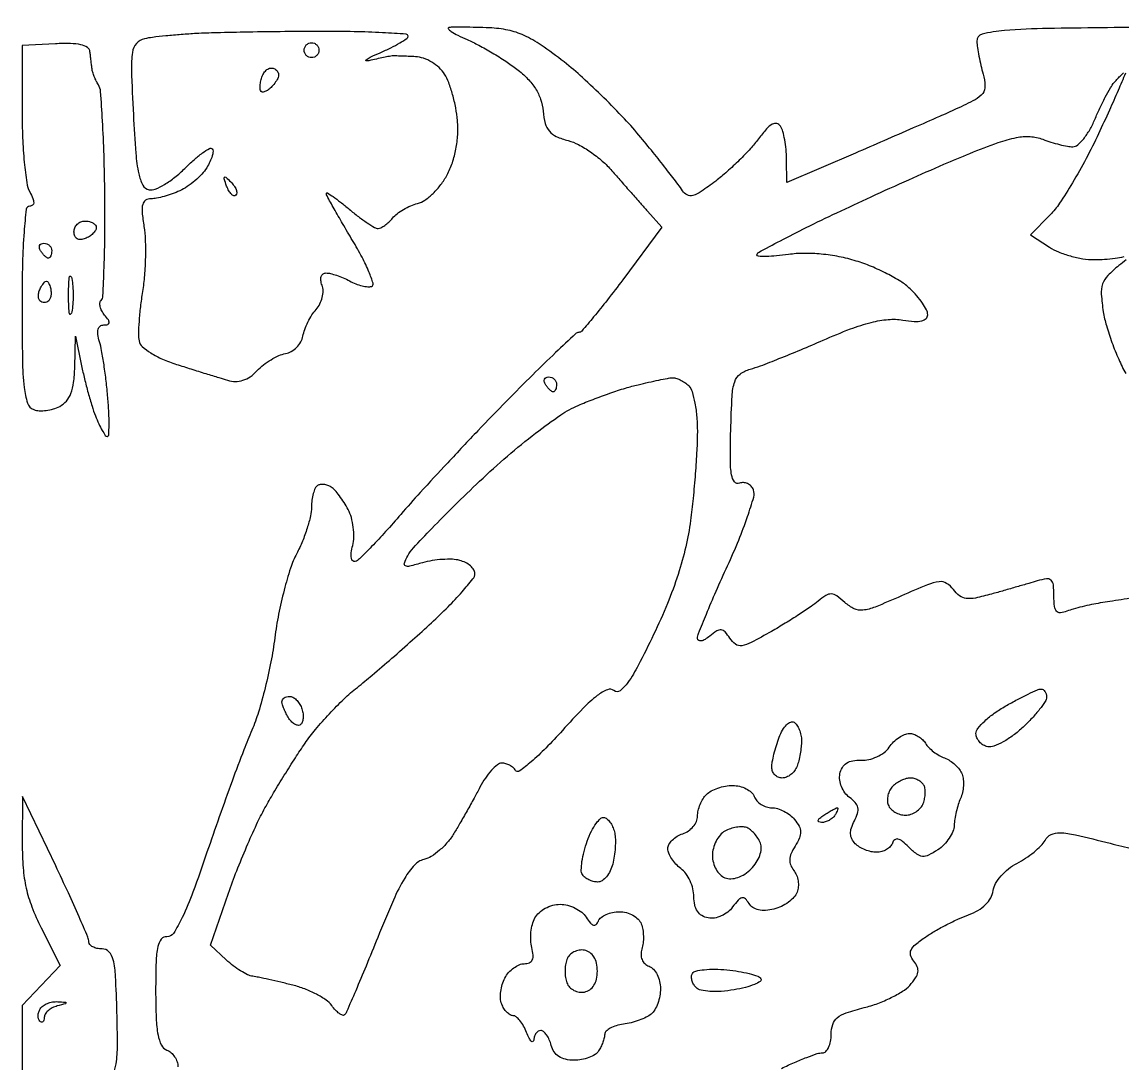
# Model space of a CAD drawing. Extents: x 0 to 102, y 0 to 135.
# Drawn here: x 0 to 12.55, y 74.41 to 86.27 of the extents above; entities that cross this region are included whole.
import ezdxf

# ---------------------------------------------------------------- set-up
doc = ezdxf.new("R2010")
doc.units = 0
doc.header["$MEASUREMENT"] = 0

msp = doc.modelspace()

# ---------------------------------------------------------------- linework, layer by layer
for points in [[(12.9015, 86.215208, 0.001536), (11.6908, 86.200644, 0.016104), (11.195453, 86.177193, 0.03899), (10.941299, 86.136841, 0.364979), (10.880316, 86.054159, 0.022871), (10.888128, 85.983532, 0.008676), (10.90523, 85.885803, 0.008571), (10.927522, 85.780039, 0.010365), (10.952187, 85.681641, -0.053821), (10.973852, 85.546354, -0.178414), (10.947478, 85.461652, -0.108317), (10.862076, 85.389714, -0.014073), (10.646871, 85.284135, -0.003104), (10.453858, 85.197536, -0.000917), (10.157117, 85.067255, -0.00092), (9.822941, 84.921999, -0.00099), (9.49635, 84.781521), (8.7138, 84.446755), (8.712505, 84.713727, 0.022311), (8.70706, 84.823707, 0.021936), (8.691832, 84.933394, 0.022443), (8.669983, 85.028122, 0.073669), (8.643949, 85.086632, 0.189117), (8.601422, 85.117722, 0.195978), (8.549885, 85.111005, 0.084623), (8.483274, 85.05653, 0.019957), (8.392936, 84.944025, -0.026062), (8.300872, 84.832194, -0.013051), (8.173756, 84.700303, -0.012921), (8.034789, 84.570349, -0.018615), (7.904828, 84.463343, -0.012925), (7.739687, 84.344007, -0.078625), (7.644736, 84.29896, -0.185534), (7.579716, 84.304228, -0.144945), (7.52677, 84.35215, 0.02598), (7.477454, 84.424354, 0.002972), (7.357025, 84.580451, 0.003582), (7.211223, 84.764398, 0.00291), (7.052413, 84.959499, 0.0164), (6.864584, 85.172866, 0.010015), (6.62986, 85.412688, 0.010034), (6.387514, 85.641208, 0.017515), (6.176555, 85.81924, 0.015363), (5.916085, 86.011236, 0.044095), (5.720861, 86.122068, 0.056305), (5.538121, 86.181759, 0.040695), (5.325225, 86.207837, 0.003549), (5.17501, 86.212861, 0.004362), (5.034736, 86.215333, 0.003635), (4.916912, 86.215524, 0.031379), (4.8645, 86.211934, 0.582022), (4.858275, 86.196593, 0.079123), (4.89063, 86.1668, 0.031379), (4.965636, 86.123504, 0.012871), (5.072255, 86.073954, -0.02017), (5.203942, 86.010402, -0.011275), (5.359028, 85.92314, -0.011235), (5.512077, 85.827711, -0.017902), (5.637962, 85.738636, -0.035932), (5.762257, 85.628862, -0.053953), (5.851774, 85.515343, -0.059155), (5.909247, 85.393814, -0.056488), (5.937807, 85.260294, 0.039413), (5.963183, 85.118138, 0.112717), (6.009257, 85.029621, 0.113696), (6.08892, 84.970313, 0.040477), (6.22387, 84.92369, -0.059185), (6.340468, 84.878472, -0.028619), (6.477504, 84.795316, -0.027903), (6.612123, 84.691176, -0.035783), (6.722803, 84.580416, 0.001082), (6.826535, 84.461106, 0.00083), (6.940374, 84.331178, 0.000839), (7.04729, 84.209968, 0.001991), (7.127342, 84.120243), (7.292518, 83.936587), (6.845776, 83.337693, -0.005484), (6.670594, 83.108144, -0.008552), (6.514203, 82.914725, -0.003571), (6.377768, 82.754113, -0.218236), (6.344356, 82.7388, 0.190874), (6.308126, 82.724446, 0.001548), (6.080239, 82.508926, 0.005268), (5.820227, 82.256221, 0.00333), (5.522018, 81.95625, 0.003379), (5.196065, 81.619452, 0.002751), (4.851396, 81.254467, 0.002779), (4.537666, 80.914798, 0.007251), (4.317039, 80.6661, -0.005988), (4.143512, 80.469498, -0.008466), (3.983992, 80.298962, -0.005336), (3.846815, 80.160198, -0.109749), (3.79737, 80.12907, -0.290418), (3.769669, 80.135324, -0.157523), (3.753212, 80.167644, -0.072628), (3.752387, 80.228722, -0.028608), (3.768204, 80.31154, 0.056645), (3.780969, 80.407147, 0.036001), (3.77508, 80.519425, 0.035896), (3.753053, 80.630282, 0.054324), (3.716929, 80.72167, 0.020567), (3.670396, 80.801802, 0.01996), (3.616998, 80.878669, 0.020334), (3.564673, 80.94236, 0.066629), (3.523424, 80.977768, 0.061676), (3.484349, 80.996792, 0.05682), (3.440711, 81.006384, 0.060685), (3.39928, 81.005623, 0.103867), (3.366889, 80.993925, 0.14883), (3.340855, 80.964345, 0.039541), (3.319225, 80.904571, 0.036485), (3.304366, 80.829426, 0.030581), (3.2994, 80.748312, -0.056931), (3.287914, 80.647762, -0.02059), (3.249698, 80.508951, -0.020109), (3.194969, 80.35904, -0.022562), (3.130202, 80.219796, 0.041338), (3.059594, 80.051791, 0.015135), (2.987091, 79.804284, 0.014884), (2.923805, 79.527688, 0.017264), (2.880613, 79.26113, -0.016781), (2.836584, 78.98773, -0.012619), (2.77056, 78.690341, -0.012795), (2.69416, 78.41353, -0.028484), (2.618851, 78.208389, 0.011169), (2.527611, 77.984163, 0.003063), (2.393957, 77.626901, 0.003095), (2.247416, 77.219986, 0.003224), (2.107948, 76.8168, -0.006756), (1.9478, 76.364201, -0.022633), (1.825618, 76.074295, -0.029163), (1.725949, 75.892901, -0.282617), (1.650609, 75.85565, 0.257349), (1.587252, 75.827956, 0.113068), (1.54786, 75.742009, 0.043792), (1.527683, 75.570412, 0.00738), (1.5228, 75.239645, 0.009238), (1.528598, 74.925876, 0.03714), (1.549866, 74.735395, 0.067022), (1.588135, 74.619639, 0.190055), (1.6497, 74.563194, -0.08706), (1.698212, 74.534108, -0.066398), (1.739323, 74.487651, -0.065859), (1.767113, 74.431603, -0.082377), (1.7766, 74.37441, 0.115324)], [(12.660529, 79.715357, -0.000089), (12.527013, 79.694319, -0.000089), (12.395503, 79.673645, -0.000163), (12.28815, 79.656825, 0.012134), (12.188236, 79.638709, 0.009395), (12.080351, 79.61431, 0.009518), (11.980474, 79.587714, 0.022468), (11.90745, 79.563173, -0.068137), (11.83285, 79.545464, -0.244815), (11.788882, 79.563188, -0.153103), (11.765283, 79.618452, -0.02494), (11.7594, 79.736316, 0.025243), (11.752994, 79.863115, 0.185673), (11.726117, 79.916274, 0.224016), (11.673854, 79.932142, 0.037665), (11.56905, 79.908564, -0.002818), (11.473458, 79.87994, -0.001027), (11.337766, 79.840443, -0.001019), (11.189181, 79.797851, -0.001217), (11.049, 79.758347, -0.016333), (10.865468, 79.713513, -0.081367), (10.759863, 79.708804, -0.132092), (10.68432, 79.73902, -0.074204), (10.614374, 79.809794, 0.100147), (10.536849, 79.880552, 0.166911), (10.451285, 79.898736, 0.066983), (10.319149, 79.864271, 0.006869), (10.021436, 79.737468, -0.007559), (9.721, 79.609996, -0.067799), (9.582621, 79.574549, -0.142385), (9.483575, 79.591296, -0.071421), (9.377412, 79.662835, 0.028085), (9.284556, 79.737834, 0.144072), (9.222728, 79.759501, 0.15557), (9.161628, 79.743393, 0.034388), (9.07335, 79.678326, -0.025426), (8.991463, 79.615676, -0.006891), (8.855672, 79.525058, -0.006956), (8.698505, 79.426354, -0.00717), (8.540218, 79.333075, -0.008573), (8.30915, 79.206531, -0.080203), (8.201923, 79.170542, -0.196596), (8.13067, 79.186811, -0.099155), (8.066067, 79.254726, 0.038992), (8.012459, 79.326622, 0.187173), (7.968006, 79.349884, 0.171238), (7.916994, 79.338093, 0.031606), (7.837798, 79.280407, -0.03535), (7.784307, 79.242052, -0.086732), (7.73949, 79.224237, -0.191053), (7.711051, 79.229184, -0.260944), (7.6986, 79.251418, -0.094727), (7.709901, 79.310534, -0.003223), (7.798937, 79.530744, -0.005964), (7.909299, 79.789895, -0.004114), (8.040172, 80.080798, 0.010493), (8.167663, 80.374129, 0.014828), (8.26784, 80.640787, 0.010899), (8.338778, 80.863844, 0.164593), (8.335559, 80.943999, 0.094454), (8.309173, 80.98658, 0.096749), (8.269169, 81.016041, 0.098947), (8.221809, 81.027864, 0.103819), (8.174408, 81.020239, -0.334576), (8.11972, 81.035925, -0.121651), (8.086043, 81.114783, -0.040417), (8.072133, 81.286731, -0.00663), (8.076586, 81.620654, -0.006414), (8.092131, 82.014796, -0.063671), (8.121611, 82.177342, -0.156708), (8.183439, 82.26441, -0.095222), (8.298015, 82.320119, 0.024571), (8.413774, 82.357432, 0.004352), (8.626377, 82.439808, 0.004701), (8.87407, 82.540976, 0.004218), (9.128974, 82.650433, -0.012316), (9.440014, 82.77807, -0.029406), (9.677957, 82.853235, -0.0396), (9.870887, 82.885961, -0.062516), (10.038424, 82.879926, 0.022039), (10.167381, 82.864794, 0.071375), (10.253153, 82.870789, 0.137963), (10.302293, 82.896777, 0.205347), (10.3212, 82.940872, 0.11972), (10.308206, 82.994361, 0.030199), (10.262047, 83.071895, 0.029069), (10.196906, 83.156615, 0.025755), (10.119829, 83.236884, 0.049386), (10.01387, 83.318358, 0.020499), (9.856592, 83.407537, 0.020043), (9.678975, 83.490017, 0.024406), (9.506479, 83.552174, 0.025883), (9.311419, 83.601005, 0.024426), (9.108552, 83.630567, 0.025239), (8.911711, 83.639508, 0.034602), (8.73495, 83.626359, -0.012311), (8.597077, 83.609901, -0.020874), (8.481018, 83.603809, -0.016512), (8.391197, 83.605814, -0.398097), (8.3754, 83.62251, -0.276399), (8.391675, 83.649703, -0.001882), (8.642551, 83.782991, -0.00653), (8.936193, 83.932722, -0.004042), (9.28485, 84.101314, -0.003181), (9.677494, 84.284225, -0.002496), (10.105469, 84.477713, -0.002524), (10.505312, 84.653668, -0.006201), (10.801348, 84.777822, -0.01), (11.125011, 84.901392, -0.038352), (11.332803, 84.958463, -0.061991), (11.489205, 84.969045, -0.076914), (11.631705, 84.938702, 0.01574), (11.726023, 84.906202, 0.014526), (11.824743, 84.87874, 0.014697), (11.914083, 84.859429, 0.045903), (11.975272, 84.8538, 0.180839), (12.030252, 84.874357, 0.044407), (12.098346, 84.945086, 0.039759), (12.166839, 85.045593, 0.030742), (12.225374, 85.164561, -0.011264), (12.281922, 85.291767, -0.011079), (12.344439, 85.417007, -0.011015), (12.40404, 85.524269, -0.040902), (12.448368, 85.587561, -0.013137), (12.486, 85.630555, -0.018312), (12.522021, 85.66683, -0.0149), (12.553273, 85.694378, -0.174926)], [(12.574672, 85.69016, -0.001122), (12.491048, 85.494777, -0.005028), (12.391341, 85.269517, -0.002949), (12.26772, 85.00185, -0.012456), (12.125898, 84.71808, -0.012566), (11.970514, 84.442568, -0.012454), (11.823343, 84.209669, -0.048625), (11.715643, 84.07801), (11.49092, 83.85212), (11.707822, 83.71, 0.049143), (11.812023, 83.655509, 0.027885), (11.94691, 83.609628, 0.027601), (12.089332, 83.578239, 0.040456), (12.217152, 83.56788, 0.01745), (12.337274, 83.572074, 0.017634), (12.456391, 83.584634, 0.017731), (12.559077, 83.602872, 0.065618)], [(12.582637, 83.566452, -0.007118), (12.499765, 83.499503, 0.033546), (12.372859, 83.385394, 0.111914), (12.314807, 83.290385, 0.098576), (12.299548, 83.172816, 0.022781), (12.322174, 82.973455, 0.031311), (12.357585, 82.815963, 0.016379), (12.420172, 82.624879, 0.016227), (12.497431, 82.432412, 0.023874), (12.578627, 82.269316, 0.018857)], [(1.037359, 74.285326, 0.070013), (1.072561, 74.408171, 0.034826), (1.087244, 74.618628, 0.006941), (1.082021, 74.995673, 0.005737), (1.065998, 75.404158, 0.045327), (1.039348, 75.591534, 0.129679), (0.990885, 75.682441, 0.208727), (0.911706, 75.717, -0.050071), (0.85419, 75.722774, -0.070051), (0.805552, 75.739979, -0.090196), (0.772831, 75.765362, -0.184844), (0.7614, 75.795225, 0.100532), (0.750346, 75.849649, 0.002536), (0.650408, 76.082218, 0.005333), (0.528342, 76.354396, 0.0036), (0.383556, 76.662375), (0.005711, 77.4513), (0.002856, 76.919738, 0.020339), (0.012775, 76.638871, 0.036028), (0.046932, 76.409762, 0.037625), (0.112319, 76.194765, 0.024648), (0.217908, 75.958155), (0.435815, 75.528135), (0.217908, 75.300688), (0, 75.073242), (0, 72.690576, 0.001529)], [(8.65591, 74.355853, -0.009869), (8.803047, 74.423529, -0.012086), (8.9432, 74.480681, -0.010614), (9.062429, 74.523097, -0.080313), (9.12121, 74.5326, 0.198675), (9.159489, 74.548435, 0.085627), (9.191969, 74.59437, 0.065601), (9.214031, 74.662393, 0.045683), (9.2214, 74.742882, -0.075769), (9.238751, 74.856722, -0.147657), (9.289826, 74.932074, -0.091094), (9.393159, 74.988555, -0.017967), (9.59689, 75.047713, 0.027111), (9.75119, 75.095594, 0.024741), (9.904317, 75.16116, 0.025552), (10.0352, 75.233537, 0.069865), (10.116166, 75.301144, 0.033925), (10.182668, 75.385476, 0.109194), (10.209177, 75.451388, 0.141659), (10.202066, 75.512105, 0.073808), (10.162196, 75.577814, -0.100934), (10.126672, 75.64417, -0.189341), (10.131695, 75.703902, -0.1073), (10.182644, 75.767956, -0.022314), (10.298571, 75.854351, -0.018826), (10.40662, 75.92182, -0.011574), (10.538478, 75.993409, -0.0116), (10.672385, 76.058266, -0.020274), (10.7865, 76.104814, 0.046185), (10.894169, 76.155381, 0.061306), (10.979981, 76.221135, 0.069622), (11.038929, 76.297801, 0.092783), (11.067456, 76.380698, -0.095763), (11.095403, 76.460376, -0.047387), (11.15819, 76.547769, -0.044639), (11.243, 76.629007, -0.049394), (11.338202, 76.690832, 0.0275), (11.437026, 76.749031, 0.024748), (11.532549, 76.819665, 0.025552), (11.611838, 76.89167, 0.068158), (11.657749, 76.952528, -0.151497), (11.727469, 77.018778, -0.126591), (11.827806, 77.039884, -0.045786), (12.003908, 77.015783, -0.004984), (12.402204, 76.919371, 0.005537), (12.660992, 76.857031, 0.00871)]]:
    msp.add_lwpolyline(points, format="xyb")
for points in [[(3.40515, 86.166925, 0.001903), (2.993551, 86.164603, 0.00186), (2.578846, 86.159142, 0.001831), (2.21482, 86.151661, 0.007001), (1.9881, 86.142993, 0.006004), (1.813745, 86.13178, 0.005999), (1.639654, 86.11638, 0.005885), (1.488006, 86.099324, 0.023514), (1.3959, 86.083439, 0.159832), (1.304306, 86.029181, 0.144343), (1.258031, 85.928895, 0.045252), (1.24696, 85.728402, 0.003943), (1.269, 85.218092, 0.005922), (1.296657, 84.778913, 0.033172), (1.329757, 84.545812, 0.071184), (1.37674, 84.416905, 0.226536), (1.448692, 84.364045, 0.146688), (1.519164, 84.371347, 0.035905), (1.624524, 84.424379, 0.033717), (1.741555, 84.505393, 0.028129), (1.854338, 84.606153, -0.015548), (1.960373, 84.705791, -0.025434), (2.056825, 84.782576, -0.023039), (2.136122, 84.834011, -0.34106), (2.166958, 84.830042, -0.224282), (2.177105, 84.801729, -0.046433), (2.166845, 84.748355, -0.040473), (2.14203, 84.683148, -0.028437), (2.104271, 84.614259, -0.047943), (2.048883, 84.54201, -0.028175), (1.970242, 84.466575, -0.027984), (1.882311, 84.39941, -0.04223), (1.798329, 84.35222, -0.021461), (1.71262, 84.317528, -0.018279), (1.619571, 84.28822, -0.018671), (1.532862, 84.267803, -0.048516), (1.469083, 84.2616, 0.145075), (1.408681, 84.243698, 0.189411), (1.375489, 84.197216, 0.085279), (1.368711, 84.107728, 0.016047), (1.389513, 83.94435, -0.030856), (1.404267, 83.792784, -0.014541), (1.4055, 83.596036, -0.014348), (1.39484, 83.389253, -0.019613), (1.372622, 83.2041, 0.010702), (1.348839, 83.031901, 0.011784), (1.333329, 82.864283, 0.011244), (1.326694, 82.720852, 0.057029), (1.333892, 82.641277, 0.160926), (1.370882, 82.577156, 0.04258), (1.466769, 82.505267, 0.037085), (1.600128, 82.435146, 0.025525), (1.760069, 82.375144, 0.000746), (1.925624, 82.322773, 0.000704), (2.094577, 82.269866, 0.000699), (2.24437, 82.223421, 0.002455), (2.341007, 82.194124, 0.068844), (2.431841, 82.180212, 0.081678), (2.51759, 82.19304, 0.075771), (2.599592, 82.233948, 0.049935), (2.679407, 82.303078, -0.038302), (2.75097, 82.368028, -0.029352), (2.838076, 82.427845, -0.03007), (2.926762, 82.474348, -0.059858), (3.002328, 82.497992, 0.084729), (3.068945, 82.522515, 0.066249), (3.130204, 82.56948, 0.066256), (3.177041, 82.630825, 0.084795), (3.201412, 82.697472, -0.043955), (3.221912, 82.771757, -0.026009), (3.258514, 82.856179, -0.025887), (3.304177, 82.937263, -0.039987), (3.352474, 83.001515, 0.065719), (3.394473, 83.063804, 0.055963), (3.421685, 83.138306, 0.058404), (3.430846, 83.213199, 0.093128), (3.419288, 83.276465, -0.057306), (3.405103, 83.331579, -0.11439), (3.409143, 83.376171, -0.162546), (3.430412, 83.404712, -0.153208), (3.46511, 83.4156, -0.060805), (3.514641, 83.409554, -0.020472), (3.584626, 83.389137, -0.020021), (3.660925, 83.359996, -0.021636), (3.732652, 83.325513, 0.02999), (3.803145, 83.293061, 0.031696), (3.87574, 83.269959, 0.033442), (3.940348, 83.258344, 0.108616), (3.983386, 83.262895, 0.409629), (4.001206, 83.297847, 0.021422), (3.953873, 83.427956, 0.023791), (3.875794, 83.594097, 0.01378), (3.767196, 83.786232, -0.003292), (3.652759, 83.979137, -0.005033), (3.556313, 84.148062, -0.001929), (3.475694, 84.293947, -0.125908), (3.4686, 84.32167, -0.58726), (3.479775, 84.327903, -0.012598), (3.54506, 84.28528, -0.015614), (3.629007, 84.223451, -0.008367), (3.728891, 84.14222, 0.011872), (3.833526, 84.058337, 0.015834), (3.932623, 83.987537, 0.013056), (4.017443, 83.934054, 0.134927), (4.056932, 83.9232, 0.119659), (4.089635, 83.93114, 0.035885), (4.133694, 83.958039, 0.033708), (4.180449, 83.996411, 0.030869), (4.223111, 84.0418, -0.057772), (4.274235, 84.09065, -0.030389), (4.347523, 84.139347, -0.029779), (4.429656, 84.180674, -0.04017), (4.50842, 84.207331, 0.091946), (4.590654, 84.244988, 0.039428), (4.684045, 84.322321, 0.037283), (4.773217, 84.422803, 0.04038), (4.843866, 84.532882, 0.040885), (4.904081, 84.67213, 0.034259), (4.945143, 84.827782, 0.033651), (4.965142, 84.990678, 0.035688), (4.962493, 85.151578, 0.02544), (4.94239, 85.295615, 0.020745), (4.906737, 85.447181, 0.021225), (4.862102, 85.584182, 0.050254), (4.814727, 85.680328, 0.066084), (4.75336, 85.754648, 0.051749), (4.669719, 85.8176, 0.052248), (4.575958, 85.861442, 0.071579), (4.4846, 85.879018, 0.000981), (4.400207, 85.882835, 0.001244), (4.322237, 85.886013, 0.000976), (4.256835, 85.888389, 0.010207), (4.23, 85.888763, 0.043053), (4.20328, 85.886283, 0.003986), (4.137997, 85.873961, 0.005112), (4.060287, 85.857824, 0.00399), (3.9762, 85.838759, -0.050432), (3.92436, 85.831974, -0.71629), (3.92002, 85.843607, -0.061786), (3.969283, 85.874578, -0.00817), (4.08195, 85.925095, 0.013393), (4.203516, 85.981134, 0.020142), (4.306008, 86.036993, 0.015723), (4.384794, 86.087574, 0.247004), (4.3992, 86.114955, 0.395707), (4.378831, 86.136662, 0.002841), (4.107198, 86.152412, 0.008445), (3.786309, 86.163758, 0.005073)], [(0.3807, 86.02629), (0, 86.006583), (0, 85.25543, 0.0107), (0.006412, 84.955831, 0.013162), (0.025726, 84.676859, 0.011608), (0.05336, 84.445066, 0.087604), (0.087577, 84.340638, -0.024465), (0.123024, 84.265825, -0.098707), (0.132853, 84.216519, -0.223915), (0.119653, 84.188521, -0.174147), (0.087577, 84.177, 0.380722), (0.047875, 84.141645, 0.009637), (0.022785, 83.882215, 0.013819), (0.005309, 83.529483, 0.005467), (0, 83.043951, 0.003774), (0.00468, 82.424008, 0.0242), (0.024586, 82.110876, 0.050043), (0.062579, 81.934255, 0.226905), (0.133029, 81.859855, 0.079295), (0.195802, 81.846596, 0.042932), (0.274882, 81.849439, 0.041404), (0.356909, 81.866451, 0.051079), (0.429129, 81.89608, 0.093721), (0.505241, 81.957415, 0.084006), (0.557242, 82.044562, 0.061261), (0.588373, 82.167505, 0.024915), (0.601469, 82.339927), (0.610739, 82.6965), (0.679029, 82.3581, 0.010136), (0.711715, 82.211522, 0.007498), (0.753564, 82.050764, 0.007584), (0.797691, 81.900052, 0.016856), (0.836866, 81.78705, 0.015737), (0.874438, 81.697909, 0.023442), (0.913307, 81.622741, 0.020242), (0.949257, 81.56598, 0.246236), (0.971345, 81.5544, 0.398553), (0.987888, 81.570076, 0.009694), (0.991835, 81.684869, 0.015814), (0.989449, 81.828242, 0.009425), (0.978002, 81.99855, 0.007977), (0.959183, 82.182555, 0.007689), (0.934305, 82.368146, 0.007637), (0.907384, 82.530927, 0.027625), (0.882996, 82.63305, -0.034511), (0.864279, 82.716495, -0.10012), (0.867098, 82.77529, -0.173243), (0.89034, 82.80996, -0.160647), (0.931092, 82.8234, 0.067009), (0.976072, 82.829455, 0.312093), (0.992007, 82.848446, 0.173538), (0.983693, 82.880929, 0.024635), (0.941693, 82.936934, -0.048742), (0.909593, 82.984329, -0.064782), (0.890862, 83.032833, -0.080643), (0.887555, 83.075033, -0.177497), (0.900968, 83.103968, 0.18712), (0.922277, 83.152276, 0.002567), (0.935499, 83.479845, 0.006822), (0.943772, 83.863411, 0.004386), (0.943394, 84.308422, 0.004946), (0.934647, 84.75662, 0.007262), (0.917338, 85.150383, 0.003835), (0.895398, 85.481709, 0.122093), (0.870246, 85.558438, -0.026105), (0.845707, 85.602559, -0.019764), (0.823322, 85.653252, -0.020122), (0.806068, 85.702644, -0.043115), (0.797672, 85.7421, -0.000622), (0.792734, 85.78229, -0.000295), (0.786471, 85.834058, -0.000293), (0.779986, 85.888191, -0.000415), (0.774286, 85.936348, 0.223777), (0.744736, 85.983766, 0.087359), (0.671834, 86.014497, 0.05131), (0.553192, 86.02906, 0.017832)], [(3.2994, 86.0382, -0.099038), (3.331687, 86.031741, -0.097945), (3.359149, 86.013349, -0.097945), (3.377541, 85.985887, -0.099038), (3.384, 85.9536, -0.099038), (3.377541, 85.921313, -0.097945), (3.359149, 85.893851, -0.097945), (3.331687, 85.875459, -0.099038), (3.2994, 85.869, -0.099038), (3.267113, 85.875459, -0.097945), (3.239651, 85.893851, -0.097945), (3.221259, 85.921313, -0.099038), (3.2148, 85.9536, -0.099038), (3.221259, 85.985887, -0.097945), (3.239651, 86.013349, -0.097945), (3.267113, 86.031741, -0.099038)], [(2.879911, 85.73993, -0.11057), (2.912926, 85.707671, -0.161769), (2.92313, 85.66868, -0.115204), (2.908745, 85.621201, -0.042311), (2.868452, 85.563324, -0.034645), (2.82689, 85.519769, -0.055313), (2.785334, 85.48953, -0.075579), (2.749945, 85.4759, -0.255922), (2.726993, 85.482607, -0.167109), (2.714849, 85.507478, -0.047002), (2.713572, 85.551272, -0.041814), (2.721483, 85.604198, -0.033628), (2.738451, 85.659213, -0.070914), (2.765072, 85.707031, -0.101013), (2.801518, 85.738987, -0.123842), (2.841807, 85.750228, -0.14583)], [(2.379298, 84.45336, -0.043285), (2.416065, 84.40994, -0.063152), (2.439629, 84.365758, -0.082976), (2.4473, 84.32757, -0.20742), (2.437061, 84.301661, -0.278911), (2.414373, 84.296075, -0.120343), (2.386646, 84.312776, -0.070189), (2.357487, 84.351214, -0.036269), (2.331939, 84.406001, -0.008399), (2.302661, 84.486956, -0.286372), (2.30707, 84.505994, -0.400052), (2.323416, 84.506391, -0.011214)], [(0.7191, 84.0078, -0.057609), (0.767636, 84.002189, -0.076852), (0.808723, 83.985608, -0.095748), (0.836258, 83.96107, -0.164455), (0.846, 83.932251, -0.13875), (0.83681, 83.899773, -0.061199), (0.808723, 83.86459, -0.053891), (0.767643, 83.832235, -0.048303), (0.7191, 83.808006, -0.075244), (0.667074, 83.79658, -0.151899), (0.626663, 83.806276, -0.166113), (0.601185, 83.836243, -0.094119), (0.5922, 83.883555, -0.10122), (0.601898, 83.930968, -0.098432), (0.629477, 83.971303, -0.097416), (0.670666, 83.998325, -0.096899)], [(0.248807, 83.754, -0.093332), (0.283007, 83.74756, -0.09642), (0.312082, 83.729149, -0.099167), (0.331542, 83.70168, -0.105053), (0.3384, 83.6694, -0.042167), (0.335664, 83.637011, -0.061769), (0.327441, 83.609651, -0.081139), (0.315359, 83.591099, -0.210953), (0.301093, 83.5848, -0.151918), (0.283265, 83.590345, -0.038439), (0.259386, 83.609651, -0.035638), (0.234257, 83.637017, -0.029505), (0.2115, 83.6694, -0.082592), (0.198259, 83.701726, -0.161196), (0.200891, 83.729149, -0.182303), (0.218779, 83.747377, -0.108972)], [(0.320401, 83.258096, -0.052621), (0.330232, 83.213424, -0.052345), (0.330546, 83.167604, -0.057227), (0.321904, 83.127464, -0.115259), (0.304912, 83.100112, -0.098356), (0.281531, 83.08448, -0.097782), (0.2539, 83.078928, -0.098103), (0.226308, 83.084299, -0.099724), (0.203029, 83.099771, -0.149701), (0.188502, 83.127124, -0.07231), (0.186635, 83.167122, -0.061761), (0.196942, 83.212978, -0.052326), (0.218518, 83.257755, -0.024362), (0.254891, 83.310661, -0.233206), (0.278701, 83.322504, -0.286646), (0.299163, 83.309819, -0.033951)], [(0.567305, 83.35215, -0.029693), (0.578719, 83.26546, -0.017887), (0.582429, 83.1618, -0.017887), (0.578719, 83.05814, -0.029693), (0.567305, 82.97145, -0.142433), (0.553875, 82.945222, -0.611425), (0.541412, 82.948846, -0.039503), (0.532847, 83.025468, -0.008087), (0.530642, 83.1618, -0.008087), (0.532847, 83.298132, -0.039503), (0.541412, 83.374754, -0.611425), (0.553875, 83.378378, -0.142433)], [(7.40673, 82.222702, -0.095496), (7.448024, 82.218766, -0.042302), (7.499288, 82.198882, -0.039827), (7.551671, 82.167896, -0.04293), (7.59708, 82.12968, -0.124754), (7.636248, 82.063918, -0.026083), (7.667965, 81.932483, -0.025853), (7.689436, 81.771934, -0.021936), (7.695832, 81.60093, -0.012062), (7.689572, 81.396434, -0.005491), (7.672008, 81.129517, -0.005434), (7.647335, 80.848448, -0.007438), (7.618616, 80.596058, -0.025705), (7.56441, 80.297452, -0.020564), (7.476527, 79.982474, -0.018911), (7.354548, 79.64938, -0.014634), (7.197617, 79.296186, -0.007674), (7.02298, 78.946109, -0.034508), (6.904028, 78.750811, -0.073754), (6.815048, 78.657807, -0.347461), (6.746083, 78.658398, 0.275864), (6.670558, 78.668968, 0.064647), (6.555581, 78.601846, 0.03599), (6.39405, 78.457444, 0.009583), (6.158487, 78.204691, -0.01214), (5.969724, 78.004218, -0.021206), (5.802622, 77.848925, -0.017709), (5.666842, 77.741138, -0.438434), (5.624744, 77.749271, 0.080106), (5.597342, 77.78093, 0.05342), (5.557426, 77.807698, 0.052508), (5.511806, 77.825871, 0.068648), (5.467376, 77.832, 0.171154), (5.417059, 77.814256, 0.038827), (5.350172, 77.751233, 0.035878), (5.280328, 77.66231, 0.02822), (5.217568, 77.55705, -0.004858), (5.151544, 77.433547, -0.00297), (5.071364, 77.289053, -0.002976), (4.990236, 77.146862, -0.005284), (4.921461, 77.030819, -0.041354), (4.849207, 76.931352, -0.036127), (4.758454, 76.840186, -0.037838), (4.663788, 76.76973, -0.082778), (4.580746, 76.734719, 0.148625), (4.471008, 76.670583, 0.05276), (4.361067, 76.523344, 0.030746), (4.232298, 76.272633, 0.00763), (4.053427, 75.846893, -0.002229), (3.920618, 75.520971, -0.003421), (3.802417, 75.240028, -0.001179), (3.698256, 74.99869, -0.094175), (3.675168, 74.964768, -0.298146), (3.652606, 74.960056, -0.065042), (3.61607, 74.980184, -0.047927), (3.572803, 75.018842, -0.028618), (3.528911, 75.072176, 0.085049), (3.464775, 75.134334, 0.029937), (3.354503, 75.200462, 0.028698), (3.222173, 75.260026, 0.029874), (3.085635, 75.303138, 0.003384), (2.948154, 75.336686, 0.0036), (2.813025, 75.367666, 0.003427), (2.696376, 75.39269, 0.016591), (2.629619, 75.404238, -0.078572), (2.571268, 75.421964, -0.025151), (2.491582, 75.465708, -0.024395), (2.406415, 75.524114, -0.024988), (2.32805, 75.5901), (2.146362, 75.7593), (2.352601, 76.3515, -0.009919), (2.446896, 76.605899, -0.007554), (2.559852, 76.880767, -0.007646), (2.673608, 77.135292, -0.017729), (2.768523, 77.321661, -0.007618), (2.866653, 77.49236, -0.004449), (2.989179, 77.694069, -0.004448), (3.115457, 77.893856, -0.00752), (3.225244, 78.05868, -0.02361), (3.345064, 78.216344, -0.013813), (3.502342, 78.39398, -0.013796), (3.669916, 78.563406, -0.022719), (3.821652, 78.695919, 0.007792), (3.990125, 78.834407, 0.003228), (4.213739, 79.026636, 0.003193), (4.450801, 79.235779, 0.004113), (4.665811, 79.431128, 0.01057), (4.855364, 79.61379, 0.015042), (5.015256, 79.784499, 0.010969), (5.139054, 79.931279, 0.17133), (5.1606, 79.992311, 0.144706), (5.147832, 80.035504, 0.070968), (5.109818, 80.07915, 0.061238), (5.053845, 80.116646, 0.053084), (4.987726, 80.141674, 0.054947), (4.903793, 80.154015, 0.024687), (4.792223, 80.152548, 0.024082), (4.6733, 80.139333, 0.030128), (4.564943, 80.115209, -0.009106), (4.416818, 80.075631, -0.170922), (4.369555, 80.080168, -0.393275), (4.35737, 80.110056, -0.032298), (4.395461, 80.193813, -0.064322), (4.459836, 80.284012, -0.00472), (4.669383, 80.50547, -0.006516), (4.926058, 80.764807, -0.00489), (5.215022, 81.043744, -0.012065), (5.532757, 81.330292, -0.013471), (5.852717, 81.590498, -0.01384), (6.139284, 81.798626, -0.048916), (6.338375, 81.908092, -0.010461), (6.507238, 81.97633, -0.007674), (6.697165, 82.045179, -0.00776), (6.879039, 82.104825, -0.017039), (7.020247, 82.143495, -0.003638), (7.140718, 82.171189, -0.004134), (7.256558, 82.195929, -0.003764), (7.355247, 82.215382, -0.022932)], [(6.001607, 82.2312, -0.093332), (6.035807, 82.22476, -0.09642), (6.064882, 82.206349, -0.099167), (6.084342, 82.17888, -0.105053), (6.0912, 82.1466, -0.042167), (6.088464, 82.114211, -0.061769), (6.080241, 82.086851, -0.081139), (6.068159, 82.068299, -0.210953), (6.053893, 82.062, -0.151918), (6.036065, 82.067545, -0.038439), (6.012186, 82.086851, -0.035638), (5.987057, 82.114217, -0.029505), (5.9643, 82.1466, -0.082592), (5.951059, 82.178926, -0.161196), (5.953691, 82.206349, -0.182303), (5.971579, 82.224577, -0.108972)], [(11.61135, 78.676608, -0.146203), (11.635541, 78.669955, -0.101864), (11.656162, 78.650285, -0.085134), (11.670055, 78.620473, -0.066662), (11.6748, 78.585042, -0.145889), (11.659828, 78.534821, -0.020685), (11.59645, 78.446201, -0.022111), (11.510211, 78.345137, -0.017204), (11.408077, 78.242928, -0.028066), (11.296045, 78.149473, -0.033074), (11.18001, 78.074605, -0.03509), (11.075754, 78.02594, -0.140113), (11.006227, 78.019794, -0.083217), (10.954603, 78.039008, -0.078177), (10.910793, 78.074319, -0.081383), (10.88132, 78.119903, -0.103252), (10.8711, 78.168867, -0.172433), (10.892301, 78.228516, -0.034677), (10.970505, 78.312068, -0.032898), (11.079938, 78.40117, -0.025575), (11.2095, 78.483567, -0.007158), (11.343743, 78.557076, -0.009711), (11.467133, 78.619328, -0.007023), (11.57146, 78.667653, -0.099781)], [(3.048255, 78.5934, -0.126954), (3.085334, 78.583831, -0.063811), (3.124595, 78.555051, -0.05711), (3.159961, 78.51278, -0.054099), (3.185607, 78.462851, -0.049004), (3.200515, 78.408661, -0.052333), (3.20414, 78.353804, -0.058461), (3.19671, 78.306372, -0.129016), (3.178351, 78.274951, -0.194428), (3.150278, 78.263038, -0.119423), (3.114728, 78.271004, -0.084794), (3.076637, 78.298623, -0.052635), (3.042296, 78.34205, -0.01999), (3.012075, 78.394352, -0.020367), (2.98633, 78.448581, -0.020637), (2.967893, 78.497378, -0.075031), (2.962295, 78.52995, -0.137431), (2.968543, 78.554141, -0.102618), (2.987012, 78.574762, -0.088066), (3.015007, 78.588638, -0.071247)], [(8.798242, 78.297398, -0.107754), (8.830739, 78.265996, -0.050969), (8.858102, 78.214199, -0.047196), (8.876718, 78.151778, -0.048918), (8.883, 78.087726, -0.026552), (8.879282, 78.01776, -0.017107), (8.867916, 77.937332, -0.017198), (8.851345, 77.859205, -0.030764), (8.831649, 77.796619, -0.070559), (8.803214, 77.74546, -0.063449), (8.760764, 77.702109, -0.066819), (8.711338, 77.672768, -0.100912), (8.662449, 77.6628, -0.102107), (8.617478, 77.67208, -0.098616), (8.579218, 77.698459, -0.097193), (8.553584, 77.737859, -0.096052), (8.5446, 77.784193, -0.045495), (8.550215, 77.845772, -0.014801), (8.569405, 77.935167, -0.014615), (8.596717, 78.033746, -0.015954), (8.629042, 78.127683, -0.03961), (8.667554, 78.208962, -0.065644), (8.713576, 78.269152, -0.095547), (8.759414, 78.30027, -0.244573)], [(10.110293, 78.1704, -0.081976), (10.160401, 78.162129, -0.054153), (10.213433, 78.137462, -0.053038), (10.261226, 78.101163, -0.068202), (10.295846, 78.05827, 0.060424), (10.332562, 78.011311, 0.032803), (10.38768, 77.962878, 0.032157), (10.451092, 77.920323, 0.043618), (10.513469, 77.890989, -0.056177), (10.574507, 77.860395, -0.042099), (10.633905, 77.814198, -0.04299), (10.683015, 77.760381, -0.071965), (10.71287, 77.707019, -0.068346), (10.726936, 77.646925, -0.039481), (10.728016, 77.572551, -0.038664), (10.717138, 77.496291, -0.051947), (10.695016, 77.43015, 0.030062), (10.668848, 77.361969, 0.018506), (10.645963, 77.279073, 0.018535), (10.629356, 77.195114, 0.031334), (10.622515, 77.123747, -0.090756), (10.607436, 77.054341, -0.048242), (10.565805, 76.976546, -0.045855), (10.50623, 76.902787, -0.052942), (10.436783, 76.845007, -0.031006), (10.330826, 76.783469, -0.140027), (10.261227, 76.770377, -0.14201), (10.195756, 76.796106, -0.032216), (10.105181, 76.875705, 0.024911), (10.032286, 76.941677, 0.111199), (9.981048, 76.967337, 0.237019), (9.944756, 76.95912, 0.141163), (9.919098, 76.921795, -0.110944), (9.894885, 76.88165, -0.070008), (9.851719, 76.847642, -0.064896), (9.797006, 76.824645, -0.067171), (9.73887, 76.8168, -0.056747), (9.676117, 76.823945, -0.038854), (9.607643, 76.845458, -0.03911), (9.544037, 76.876993, -0.061818), (9.49608, 76.91436, -0.080453), (9.456984, 76.968567, -0.106664), (9.441876, 77.027307, -0.089756), (9.451354, 77.09466, -0.043166), (9.485847, 77.175094, 0.047729), (9.521521, 77.26042, 0.126923), (9.524675, 77.325882, 0.131547), (9.495826, 77.383246, 0.053018), (9.430388, 77.442675, -0.077033), (9.378247, 77.494789, -0.060848), (9.339235, 77.564474, -0.061707), (9.318597, 77.640357, -0.085524), (9.320591, 77.710692, -0.084547), (9.348343, 77.782742, -0.117078), (9.396337, 77.832291, -0.101522), (9.467103, 77.859406, -0.051923), (9.56244, 77.865113, 0.06743), (9.65093, 77.873161, 0.052218), (9.74259, 77.904526, 0.053099), (9.823983, 77.95333, 0.078104), (9.881847, 78.013163, -0.045341), (9.932866, 78.073319, -0.043517), (9.994554, 78.124212, -0.046748), (10.057177, 78.159191, -0.104368)], [(10.121627, 77.6628, 0.072204), (10.074541, 77.655965, 0.03876), (10.0196, 77.63492, 0.037618), (9.965785, 77.604217, 0.047966), (9.921731, 77.567891, 0.07672), (9.888778, 77.522909, 0.061633), (9.867844, 77.466613, 0.062739), (9.861518, 77.408041, 0.087391), (9.871562, 77.356391, 0.100454), (9.899928, 77.311809, 0.06683), (9.947545, 77.274049, 0.063543), (10.006293, 77.24851, 0.070908), (10.0674, 77.2398, 0.081077), (10.129021, 77.249858, 0.065669), (10.189278, 77.27932, 0.066516), (10.239097, 77.322903, 0.088433), (10.270123, 77.374334, 0.044889), (10.286357, 77.4315, 0.041972), (10.292611, 77.491958, 0.044764), (10.288756, 77.546719, 0.098775), (10.274182, 77.585834, 0.08431), (10.24825, 77.615293, 0.053433), (10.209747, 77.640191, 0.051921), (10.165314, 77.657094, 0.06503)], [(8.098875, 77.5782, -0.059579), (8.177923, 77.568747, -0.059653), (8.252477, 77.540923, -0.065432), (8.311605, 77.499857, -0.117199), (8.344806, 77.4513, 0.092486), (8.374609, 77.402784, 0.066762), (8.423199, 77.361677, 0.06504), (8.48239, 77.333887, 0.077417), (8.543292, 77.3244, -0.074081), (8.60876, 77.314647, -0.044562), (8.681693, 77.285105, -0.043579), (8.750572, 77.241824, -0.057551), (8.804101, 77.19063, -0.049765), (8.855156, 77.114917, -0.119478), (8.872178, 77.049882, -0.108077), (8.858244, 76.980123, -0.036461), (8.809603, 76.887901, 0.039418), (8.765604, 76.803273, 0.087291), (8.749321, 76.732623, 0.106415), (8.759439, 76.669785, 0.080432), (8.795003, 76.609394, -0.079457), (8.825852, 76.557239, -0.056095), (8.843617, 76.491384, -0.055623), (8.846392, 76.422541, -0.074025), (8.832828, 76.361493, -0.096651), (8.79725, 76.304632, -0.048125), (8.733278, 76.248206, -0.045287), (8.653236, 76.200648, -0.049967), (8.568488, 76.170119, -0.043435), (8.473376, 76.154859, -0.073526), (8.393073, 76.160854, -0.0906), (8.329914, 76.187707, -0.109056), (8.28506, 76.233888, 0.061498), (8.242775, 76.286563, 0.250732), (8.204627, 76.297541, 0.159548), (8.161728, 76.272546, 0.023864), (8.098199, 76.193838, -0.069293), (8.041937, 76.135787, -0.059959), (7.969249, 76.091926, -0.062273), (7.891374, 76.067942, -0.091411), (7.819908, 76.068509, -0.087852), (7.748531, 76.095825, -0.109248), (7.697069, 76.14458, -0.095382), (7.666443, 76.216103, -0.05365), (7.6563, 76.310359, 0.06143), (7.645367, 76.399009, 0.046749), (7.61281, 76.491385, 0.047762), (7.564938, 76.573517, 0.07671), (7.50825, 76.631247, -0.045396), (7.451607, 76.682153, -0.042509), (7.40369, 76.743514, -0.04538), (7.370759, 76.805652, -0.099484), (7.3602, 76.858196, -0.12713), (7.372736, 76.906704, -0.069343), (7.409902, 76.95618, -0.061919), (7.4647, 76.999095, -0.058409), (7.5294, 77.0283, 0.073091), (7.594074, 77.059801, 0.067639), (7.648898, 77.109285, 0.071533), (7.685932, 77.168533, 0.104333), (7.6986, 77.228581, -0.058226), (7.706026, 77.292137, -0.03896), (7.728421, 77.361924, -0.039064), (7.76124, 77.427096, -0.060277), (7.80012, 77.47668, -0.07628), (7.853177, 77.51562, -0.038344), (7.929756, 77.548378, -0.036943), (8.01591, 77.570719, -0.044997)], [(9.289843, 77.323105, -0.434568), (9.295895, 77.317231, -0.071273), (9.292947, 77.299168, -0.041889), (9.281926, 77.272188, -0.020509), (9.2637, 77.2398, -0.075854), (9.236242, 77.207529, -0.054031), (9.197176, 77.180432, -0.053889), (9.153075, 77.162263, -0.074131), (9.110657, 77.156495, -0.102799), (9.079915, 77.163297, -0.37991), (9.072432, 77.179961, -0.147021), (9.089922, 77.205745, -0.027275), (9.1368, 77.2398, -0.008026), (9.187312, 77.271305, -0.01079), (9.234103, 77.298099, -0.008096), (9.273773, 77.318867, -0.104523)], [(6.637392, 77.212875, -0.113741), (6.673311, 77.190959, -0.05327), (6.708173, 77.148718, -0.048881), (6.736838, 77.094439, -0.04921), (6.754342, 77.035748, -0.04394), (6.761741, 76.964637, -0.020085), (6.75947, 76.871251, -0.01971), (6.749168, 76.772443, -0.025656), (6.73158, 76.683209, -0.052069), (6.702989, 76.604871, -0.060999), (6.659939, 76.538563, -0.071147), (6.609708, 76.493513, -0.148324), (6.559881, 76.4784, -0.062961), (6.509965, 76.48471, -0.051513), (6.459474, 76.503396, -0.053365), (6.415963, 76.530919, -0.086863), (6.386995, 76.563493, -0.146309), (6.373203, 76.614718, -0.028717), (6.381384, 76.710788, -0.028243), (6.404508, 76.825542, -0.022918), (6.441744, 76.945429, -0.027878), (6.489284, 77.057026, -0.043308), (6.543494, 77.146439, -0.053147), (6.596186, 77.204405, -0.268211)], [(8.257999, 77.097548, 0.088795), (8.207752, 77.107174, 0.043125), (8.142335, 77.102322, 0.040956), (8.073142, 77.085235, 0.046593), (8.01074, 77.057586, 0.090511), (7.956034, 77.012367, 0.056299), (7.909789, 76.942856, 0.054124), (7.878419, 76.861113, 0.064662), (7.8678, 76.779347, 0.066239), (7.878428, 76.699474, 0.06215), (7.909632, 76.623285, 0.066524), (7.955741, 76.562087, 0.106862), (8.010205, 76.526456, 0.102977), (8.078986, 76.515274, 0.071454), (8.156616, 76.529939, 0.063172), (8.235952, 76.568808, 0.05096), (8.3096, 76.6288, 0.052143), (8.367594, 76.70034, 0.058365), (8.406989, 76.779769, 0.06537), (8.423697, 76.856924, 0.112754), (8.414454, 76.921654, 0.049919), (8.386808, 76.976599, 0.040285), (8.346989, 77.029367, 0.041733), (8.30175, 77.0724, 0.077803)], [(6.132273, 76.2246, -0.064194), (6.217378, 76.213628, -0.051201), (6.304102, 76.18111, -0.052711), (6.379415, 76.133221, -0.08389), (6.430306, 76.07655, 0.028226), (6.476837, 76.011478, 0.150236), (6.512616, 75.987243, 0.281522), (6.542465, 75.99492, 0.093372), (6.56846, 76.03425, -0.129989), (6.599671, 76.074769, -0.060231), (6.657244, 76.108936, -0.053762), (6.730261, 76.132153, -0.050151), (6.808299, 76.14, -0.065543), (6.886981, 76.129641, -0.061918), (6.961947, 76.099222, -0.066449), (7.022081, 76.054276, -0.107873), (7.056967, 76.001182, -0.053076), (7.073985, 75.937303, -0.032882), (7.080859, 75.859883, -0.032751), (7.077519, 75.781624, -0.04984), (7.063497, 75.7151, 0.077675), (7.053845, 75.652211, 0.099013), (7.065483, 75.594833, 0.104975), (7.097453, 75.548767, 0.097435), (7.146179, 75.518174, -0.118459), (7.195704, 75.48413, -0.065253), (7.237583, 75.423234, -0.059333), (7.265962, 75.346343, -0.058831), (7.2756, 75.264714, -0.046209), (7.267784, 75.180318, -0.041085), (7.244536, 75.09527, -0.043358), (7.210414, 75.021958, -0.090477), (7.16985, 74.974065, -0.059282), (7.11449, 74.938646, -0.02498), (7.033036, 74.904131, -0.024289), (6.941331, 74.875535, -0.029071), (6.8526, 74.857956, 0.037042), (6.771533, 74.84055, 0.05148), (6.702848, 74.812443, 0.063273), (6.655275, 74.778647, 0.205689), (6.639805, 74.7441, -0.057186), (6.634605, 74.704192, -0.025346), (6.619165, 74.653287, -0.024686), (6.597163, 74.600443, -0.030469), (6.571362, 74.55375, -0.113099), (6.530329, 74.513172, -0.048868), (6.460951, 74.479064, -0.044976), (6.376792, 74.455829, -0.044901), (6.289787, 74.448, -0.05435), (6.193057, 74.458546, -0.090765), (6.117807, 74.490203, -0.101451), (6.064204, 74.543387, -0.083025), (6.031113, 74.6172, 0.038887), (6.008676, 74.68196, 0.050447), (5.977911, 74.736697, 0.059916), (5.943952, 74.77445, 0.181596), (5.912133, 74.7864, 0.137415), (5.883209, 74.778298, 0.094362), (5.857778, 74.755336, 0.081399), (5.839685, 74.721069, 0.068275), (5.832038, 74.68065, -0.209872), (5.822185, 74.660983, -0.392017), (5.805775, 74.661879, -0.077688), (5.780106, 74.698299, -0.019179), (5.750164, 74.76525, 0.033045), (5.715123, 74.838114, 0.042125), (5.673134, 74.899685, 0.047678), (5.630693, 74.942759, 0.176167), (5.595377, 74.9556, -0.139965), (5.561686, 74.96522, -0.060894), (5.5251, 74.994677, -0.053554), (5.491384, 75.03774, -0.04775), (5.466055, 75.088629, -0.079295), (5.452796, 75.151402, -0.042932), (5.455639, 75.230482, -0.041404), (5.472651, 75.312509, -0.051079), (5.50228, 75.384729, -0.057905), (5.5456, 75.447097, -0.053169), (5.603218, 75.499898, -0.056795), (5.665725, 75.535861, -0.102513), (5.723344, 75.5478, 0.094486), (5.781483, 75.558886, 0.190906), (5.814928, 75.5903, 0.134807), (5.824479, 75.64547, 0.039823), (5.80931, 75.730678, -0.053427), (5.797088, 75.812085, -0.036649), (5.799985, 75.90552, -0.036952), (5.81631, 75.996198, -0.059921), (5.84472, 76.069078, -0.088512), (5.891667, 76.128584, -0.057684), (5.963522, 76.178915, -0.055886), (6.047944, 76.21304, -0.068225)], [(6.408194, 75.700944, 0.088282), (6.347687, 75.7018, 0.080452), (6.288444, 75.682002, 0.082173), (6.239529, 75.645043, 0.098657), (6.208793, 75.596352, 0.055611), (6.192948, 75.535643, 0.036064), (6.187716, 75.4632, 0.036064), (6.192948, 75.390757, 0.055611), (6.208793, 75.330048, 0.098657), (6.239529, 75.281357, 0.082173), (6.288444, 75.244398, 0.080452), (6.347687, 75.2246, 0.088282), (6.408194, 75.225456, 0.105702), (6.470295, 75.251776, 0.100729), (6.517467, 75.301555, 0.085459), (6.546717, 75.373275, 0.054236), (6.5565, 75.4632, 0.054236), (6.546717, 75.553125, 0.085459), (6.517467, 75.624845, 0.100729), (6.470295, 75.674624, 0.105702)], [(8.031206, 75.478252, -0.017094), (8.166508, 75.460665, -0.022959), (8.287418, 75.434975, -0.021086), (8.383342, 75.405571, -0.171045), (8.41859, 75.37716, -0.403402), (8.412058, 75.347002, -0.049143), (8.34645, 75.311803, -0.036774), (8.243905, 75.277741, -0.019957), (8.113846, 75.25039, -0.023464), (7.968632, 75.232814, -0.034216), (7.839771, 75.232154, -0.038978), (7.73766, 75.246668, -0.142524), (7.680938, 75.277822, -0.065348), (7.651452, 75.316218, -0.069095), (7.633549, 75.360222, -0.076948), (7.629488, 75.40291, -0.124341), (7.640427, 75.437517, -0.202408), (7.678089, 75.46428, -0.028638), (7.773997, 75.479868, -0.028864), (7.895652, 75.485487, -0.020882)], [(0.406843, 75.114986, -0.003272), (0.496314, 75.10826, -0.420376), (0.502764, 75.100497, -0.309854), (0.495017, 75.091364, -0.002679), (0.40185, 75.066483, 0.055048), (0.34523, 75.044809, 0.062455), (0.29729, 75.011988, 0.071903), (0.26477, 74.973548, 0.140564), (0.2538, 74.935297, -0.055439), (0.250243, 74.903318, -0.166863), (0.238886, 74.884885, -0.255905), (0.222315, 74.881752, -0.118346), (0.203029, 74.893571, -0.129836), (0.187798, 74.919735, -0.076232), (0.183552, 74.955933, -0.067553), (0.190491, 74.996285, -0.062174), (0.208021, 75.034571, -0.101189), (0.239865, 75.068395, -0.057437), (0.289428, 75.095413, -0.053946), (0.347985, 75.112033, -0.059385)]]:
    msp.add_lwpolyline(points, format="xyb", close=True)

doc.saveas('drawing.dxf')
